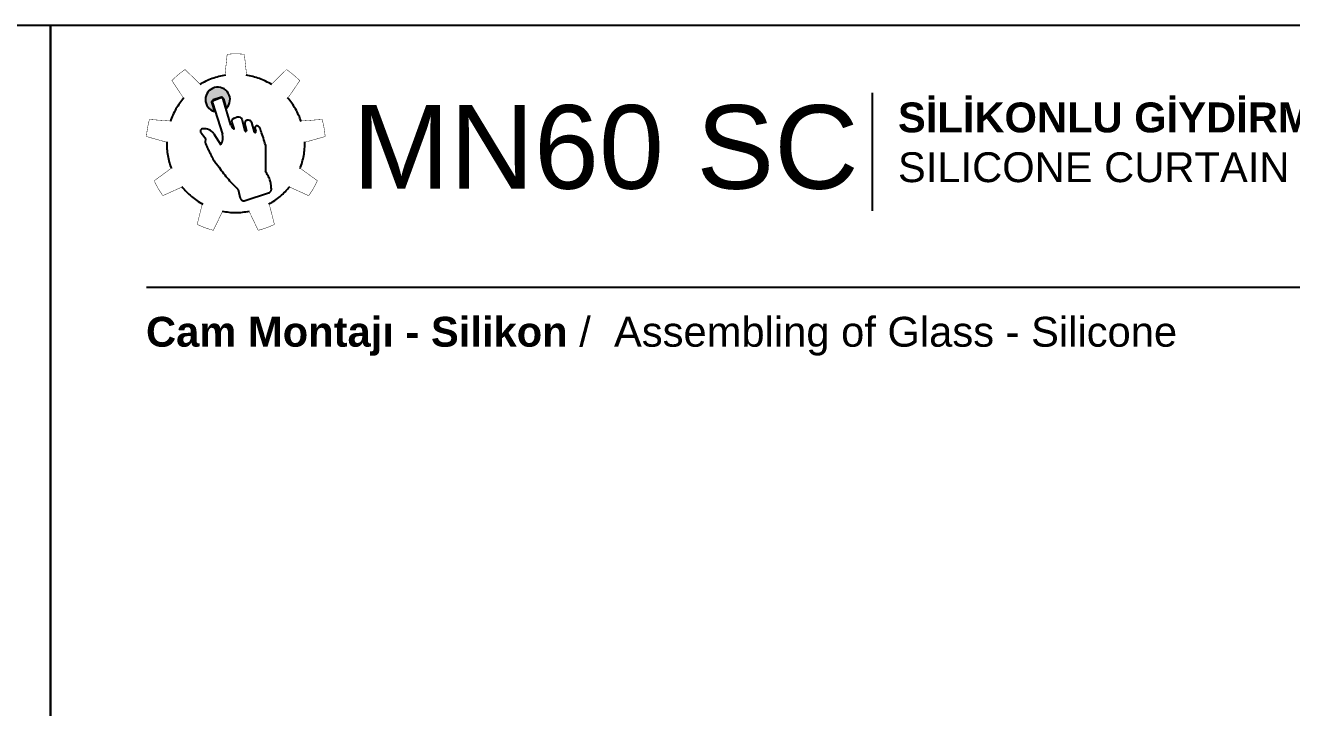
# Model space of a CAD drawing. Header units: millimetres. Extents: x 1277 to 3999, y 63 to 707.
# Drawn here: x 3787.1 to 3893.1, y 649.4 to 706.6 of the extents above; entities that cross this region are included whole.
import ezdxf

# ---------------------------------------------------------------- set-up
doc = ezdxf.new("R2010")
doc.units = ezdxf.units.MM
doc.linetypes.add('CENTER', pattern=[50.8, 31.75, -6.35, 6.35, -6.35])
for name, color, linetype in [('ANTET', 7, 'Continuous'), ('ANTET_K', 179, 'Continuous'), ('yazı_numara_k', 11, 'Continuous')]:
    doc.layers.add(name, color=color, linetype=linetype)

# ---------------------------------------------------------------- blocks, each defined once
blk = doc.blocks.new('CARKKK')
at = {"true_color": 0xfed100}
h = blk.add_hatch(color=40, dxfattribs=at)
h.dxf.hatch_style = 1
edge = h.paths.add_edge_path()
edge.add_arc((1483.08, 1300.18), 1.03, 316.1417, 614.7975)
edge.add_line((1482.8, 1299.18), (1482.58, 1299.88))
edge.add_arc((1482.77, 1299.95), 0.202, 109.9023, 198.4057, ccw=False)
edge.add_line((1482.7, 1300.14), (1483.32, 1300.36))
edge.add_arc((1483.39, 1300.17), 0.202, 16.7485, 109.9023, ccw=False)
edge.add_line((1483.59, 1300.23), (1483.82, 1299.46))
at = {"color": 0}
for p, q in [((1485.53, 1298.44), (1485.54, 1298.44)), ((1485.92, 1298.25), (1486.14, 1297.46)), ((1481.68, 1297.38), (1482.01, 1296.99)), ((1482.76, 1297.3), (1483.34, 1296.4)), ((1485.35, 1298.1), (1485.48, 1297.57)), ((1486.29, 1297.52), (1486.21, 1297.78)), ((1486.7, 1297.54), (1486.65, 1297.69)), ((1482.05, 1296.89), (1482.04, 1296.6))]:
    blk.add_line(p, q, dxfattribs=at)
at = {"color": 0, "linetype": 'CENTER', "ltscale": 12}
for p, q in [((1487.07, 1296.38), (1487.07, 1294.15)), ((1482.84, 1294.95), (1483.1, 1294.65)), ((1484.96, 1291.98), (1484.84, 1292.52)), ((1485.38, 1291.73), (1487.33, 1292.36))]:
    blk.add_line(p, q, dxfattribs=at)
at = {"color": 0, "linetype": 'CENTER', "ltscale": 12, "const_width": 0.0361}
for points in [[(1483.87, 1303.97), (1483.69, 1302.2)], [(1485.31, 1303.97), (1485.5, 1302.2)], [(1480.34, 1302.69), (1481.62, 1301.45)], [(1488.84, 1302.69), (1487.57, 1301.45)], [(1479.24, 1301.76), (1480.23, 1300.29)], [(1489.95, 1301.76), (1488.95, 1300.29)], [(1477.36, 1298.51), (1479.13, 1298.38)], [(1491.83, 1298.51), (1490.05, 1298.38)], [(1477.11, 1297.08), (1478.82, 1296.6)], [(1492.08, 1297.08), (1490.37, 1296.6)], [(1477.76, 1293.38), (1479.2, 1294.43)], [(1491.43, 1293.38), (1489.98, 1294.43)], [(1478.48, 1292.13), (1480.1, 1292.86)], [(1490.7, 1292.13), (1489.08, 1292.86)], [(1481.36, 1289.72), (1481.79, 1291.44)], [(1482.71, 1289.23), (1483.49, 1290.83)], [(1486.47, 1289.23), (1485.7, 1290.83)], [(1487.83, 1289.72), (1487.39, 1291.44)]]:
    blk.add_lwpolyline(points, dxfattribs=at)
for points in [[(1485.31, 1303.97, 0.048189), (1483.87, 1303.97)], [(1480.34, 1302.69, 0.048189), (1479.24, 1301.76)], [(1489.95, 1301.76, 0.048189), (1488.84, 1302.69)], [(1483.73, 1302.21, 0.099576), (1481.59, 1301.43)], [(1487.6, 1301.43, 0.099576), (1485.46, 1302.21)], [(1480.26, 1300.31, 0.099576), (1479.12, 1298.34)], [(1490.07, 1298.34, 0.099576), (1488.93, 1300.31)], [(1477.36, 1298.51, 0.048189), (1477.11, 1297.08)], [(1492.08, 1297.08, 0.048189), (1491.83, 1298.51)], [(1478.82, 1296.63, 0.099576), (1479.21, 1294.39)], [(1489.97, 1294.39, 0.099576), (1490.37, 1296.63)], [(1477.76, 1293.38, 0.048189), (1478.48, 1292.13)], [(1480.08, 1292.89, 0.099576), (1481.83, 1291.43)], [(1487.36, 1291.43, 0.099576), (1489.1, 1292.89)], [(1490.7, 1292.13, 0.048189), (1491.43, 1293.38)], [(1483.45, 1290.83, 0.099576), (1485.73, 1290.83)], [(1481.36, 1289.72, 0.048189), (1482.71, 1289.23)], [(1486.47, 1289.23, 0.048189), (1487.83, 1289.72)]]:
    blk.add_lwpolyline(points, format="xyb", dxfattribs=at)
at = {"color": 0}
for points in [[(1483.82, 1299.46), (1483.59, 1300.23, 0.430429), (1483.32, 1300.36), (1482.7, 1300.14, 0.406583), (1482.58, 1299.88), (1482.8, 1299.18)], [(1484.19, 1298.03), (1483.53, 1300.21, 0.430609), (1483.34, 1300.31), (1482.72, 1300.08, 0.407114), (1482.63, 1299.9), (1483.48, 1297.28)], [(1484.46, 1297.76), (1484.29, 1298.25, -0.427614), (1484.46, 1298.63), (1484.72, 1298.72, -0.436222), (1485.09, 1298.53), (1485.36, 1297.55)]]:
    blk.add_lwpolyline(points, format="xyb", dxfattribs=at)
at = {"color": 0, "linetype": 'CENTER', "ltscale": 12}
for centre, radius, start, end in [((1484.59, 1296.5), 5.78, 98.6269, 121.3731), ((1484.59, 1296.5), 5.78, 58.6269, 81.3731), ((1484.59, 1296.5), 5.78, 138.6269, 161.3731), ((1484.59, 1296.5), 5.78, 18.6269, 41.3731), ((1484.59, 1296.5), 5.78, 178.6269, 201.3731), ((1482.4, 1296.59), 0.361, 178.7146, 203.6076), ((1494.72, 1301.97), 13.8, 203.6076, 210.5847), ((1484.59, 1296.5), 5.78, 338.6269, 1.3731), ((1492.59, 1300.98), 11.41, 213.7381, 226.5208), ((1485.18, 1292.68), 2.39, 0.4113, 37.9459), ((1484.59, 1296.5), 5.78, 218.6269, 241.3731), ((1484.59, 1296.5), 5.78, 298.6269, 321.3731), ((1484.49, 1292.45), 0.361, 12.1436, 46.5208), ((1485.26, 1292), 0.298, 184.3774, 294.6195), ((1487.22, 1292.7), 0.361, 288.2135, 0.4113), ((1484.59, 1296.5), 5.78, 258.6269, 281.3731)]:
    blk.add_arc(centre, radius, start, end, dxfattribs=at)
at = {"color": 40, "true_color": 0xfed100}
blk.add_arc((1483.08, 1300.18), 1.03, 316.1417, 254.7975, dxfattribs=at)
at = {"color": 0}
for centre, radius, start, end in [((1485.63, 1298.17), 0.289, 109.7187, 194.0454), ((1485.64, 1298.17), 0.289, 15.4472, 109.7187), ((1481.84, 1297.52), 0.212, 89.792, 220.6566), ((1481.96, 1296.79), 0.947, 32.7129, 97.3977), ((1482.5, 1296.99), 1.02, 325.2166, 16.7204), ((1484.99, 1298.3), 0.836, 198.8925, 224.3855), ((1484.42, 1297.75), 0.0433, 224.3855, 19.6471), ((1485.42, 1297.56), 0.0601, 190.3472, 18.7372), ((1486.21, 1297.5), 0.084, 203.9076, 12.8452), ((1486.34, 1297.83), 0.144, 68.7787, 198.5684), ((1486.24, 1297.56), 0.433, 17.732, 68.7787), ((1471.27, 1291.93), 16.42, 15.7203, 19.9505), ((1481.91, 1296.89), 0.144, 358.7146, 40.6566)]:
    blk.add_arc(centre, radius, start, end, dxfattribs=at)
blk = doc.blocks.new('LOGO-2')
blk.add_line((-589.85, 408.76), (-589.85, 398.89))
at = {"color": 7}
blk.add_line((-456.66, 392.47), (-650.63, 392.47), dxfattribs=at)
at = {"color": 0}
blk.add_blockref('CARKKK', (-2127.74, -891.97), dxfattribs=at)
at = {"attachment_point": 1}
for s, insert, char_height, width in [('{\\pxi3.38364;\\fArial Unicode MS|b1|i0|c162|p34;SİLİKONLU GİYDİRME CEPHE SİSTEMİ\\fArial Unicode MS|b0|i0|c162|p34;\\PSILICONE CURTAIN WALL SYSTEM}', (-596.15, 407.96), 2.5, 96.0447), ('{\\pxi3.38364;\\fArial Unicode MS|b0|i0|c162|p34;MN60 SC }', (-657.06, 407.74), 7, 80.5608)]:
    blk.add_mtext(s, dxfattribs=dict(at, insert=insert, char_height=char_height, width=width))
blk = doc.blocks.new('MN60SC.S.1')
at = {"layer": 'ANTET_K', "color": 252}
blk.add_lwpolyline([(9907.25, 888.56), (9907.25, 1185.56), (10117.25, 1185.56), (10117.25, 888.56)], close=True, dxfattribs=at)
blk.add_blockref('LOGO-2', (10565.91, 771.14))

msp = doc.modelspace()

# ---------------------------------------------------------------- block references
at = {"layer": 'ANTET', "color": 0}
for p in [(-6328.067, -479.002), (-6118.067, -479.002)]:
    msp.add_blockref('MN60SC.S.1', p, dxfattribs=at)

# ---------------------------------------------------------------- texts
at = {"layer": 'yazı_numara_k', "color": 7, "insert": (3797.178, 682.158), "char_height": 2.5, "attachment_point": 1}
msp.add_mtext('{\\fArial Unicode MS|b1|i0|c162|p34;Cam Montajı - Silikon \\fArial Unicode MS|b0|i0|c162|p34;/  Assembling of Glass - Silicone}', dxfattribs=at)

doc.saveas('drawing.dxf')
